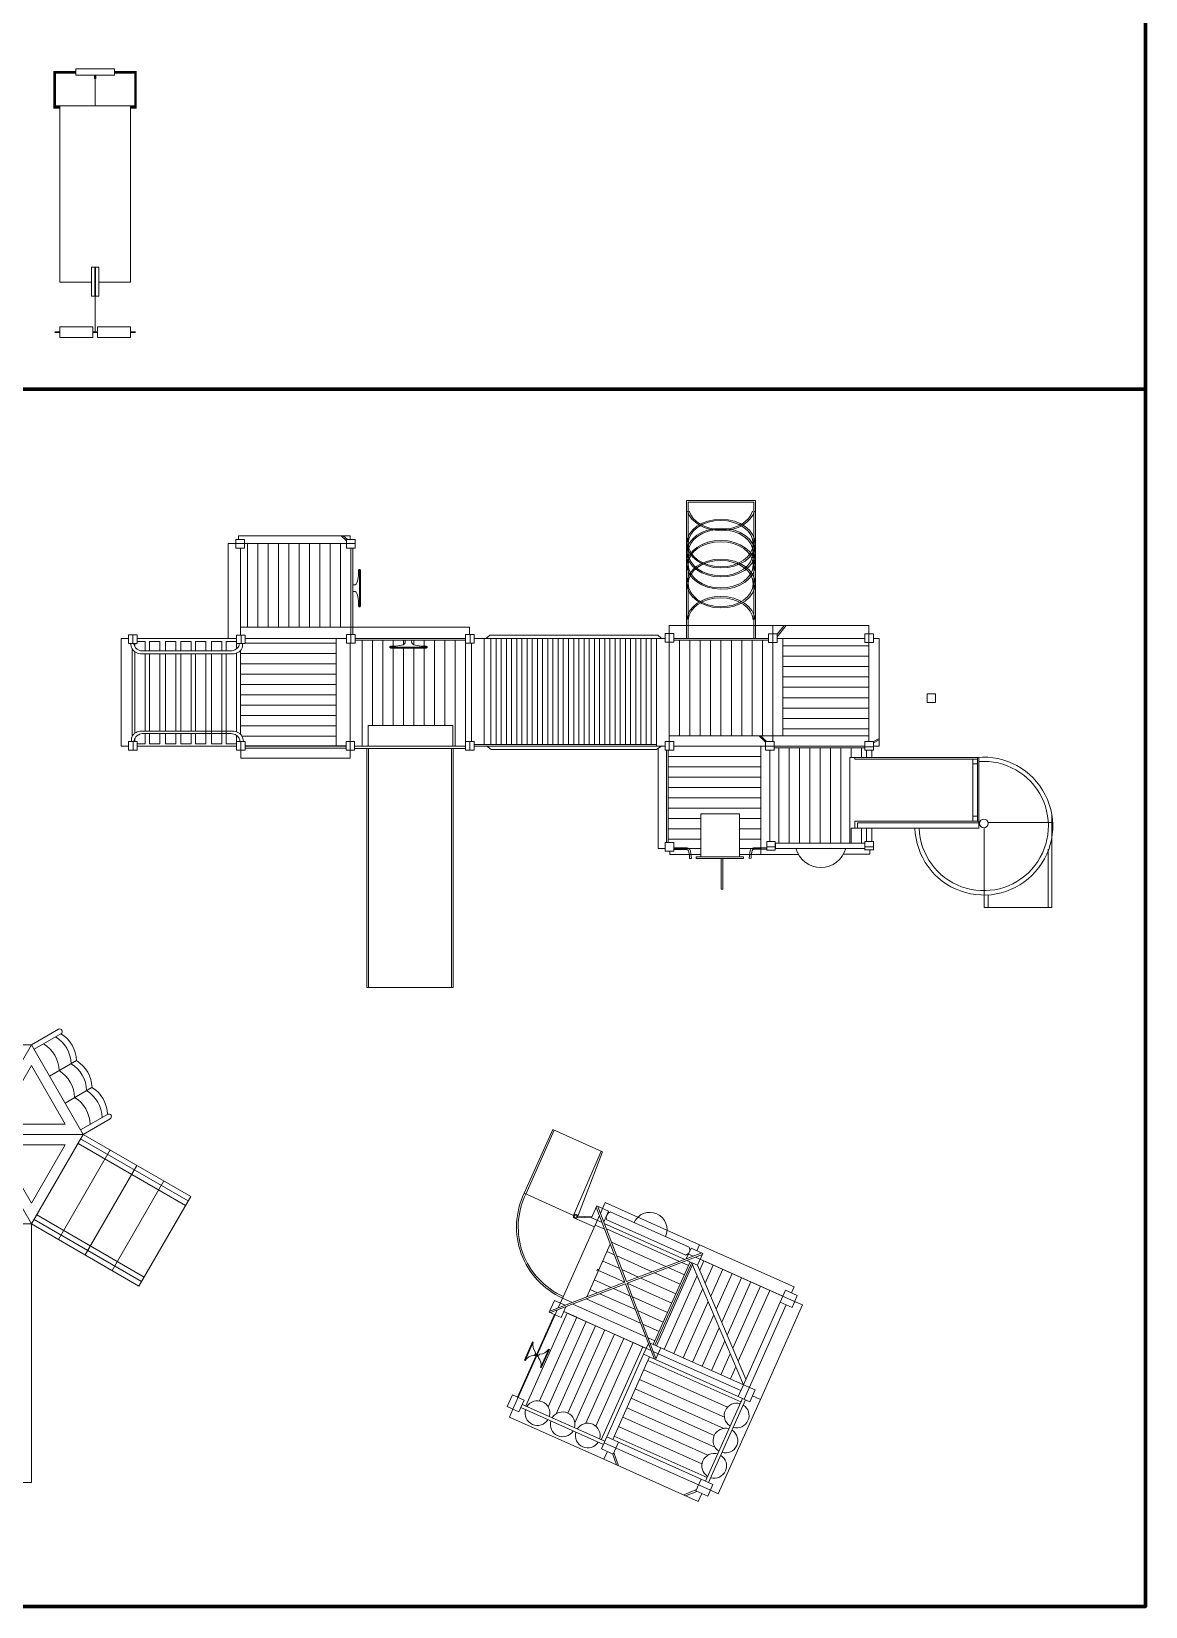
# Model space of a CAD drawing. Header units: inches. Extents: x -77 to 8245, y -546 to 3651.
# Drawn here: x 1195 to 1733, y 1893 to 2654 of the extents above; entities that cross this region are included whole.
import ezdxf

# ---------------------------------------------------------------- set-up
doc = ezdxf.new("R2010")
doc.units = ezdxf.units.IN
doc.header["$MEASUREMENT"] = 0
doc.layers.add('I_FUR', color=7, linetype='Continuous', lineweight=9)

# ---------------------------------------------------------------- blocks, each defined once
blk = doc.blocks.new('Gym 5')
for p, q in [((-19.51, 16.24), (-9.33, 16.24)), ((9.33, 16.24), (19.51, 16.24)), ((0, 0), (0, 14.9)), ((-19.51, 0), (19.51, 0)), ((-17, 0), (-17, -84.97)), ((17, 0), (17, -84.97)), ((-17, -84.97), (-1.74, -84.97)), ((0, -84.97), (0, -109.21)), ((1.75, -84.97), (17, -84.97))]:
    blk.add_line(p, q)
for points, const_width in [([(-17, -0.69), (-19.51, -0.69), (-19.51, 16.24), (-9.33, 16.24)], 1.2), ([(0, 14.9), (0, 13)], 1.2), ([(17, -0.69), (19.51, -0.69), (19.51, 16.24), (9.33, 16.24)], 1.2), ([(0, -91.76), (0, -77.82)], 0.768), ([(-17, -109.21), (-19.51, -109.21)], 0.768), ([(-1.09, -109.21), (1.09, -109.21)], 0.768), ([(17, -109.21), (19.51, -109.21)], 0.768)]:
    blk.add_lwpolyline(points, dxfattribs=dict(const_width=const_width))
for points in [[(-9.33, 14.9), (9.33, 14.9), (9.33, 17.86), (-9.33, 17.86)], [(-1.74, -91.85), (1.75, -91.85), (1.75, -77.82), (-1.74, -77.82)], [(-1.09, -111.77), (-17, -111.77), (-17, -106.65), (-1.09, -106.65)], [(1.09, -111.77), (17, -111.77), (17, -106.65), (1.09, -106.65)]]:
    blk.add_lwpolyline(points, close=True)
blk = doc.blocks.new('Game 7')
for p, q in [((133.47, 235.05), (134.3, 235.05)), ((166.75, 235.05), (133.47, 235.05)), ((133.47, 235.05), (133.47, 168.5)), ((134.3, 234.22), (134.3, 168.49)), ((165.92, 234.22), (134.3, 234.22)), ((165.92, 168.49), (165.92, 234.22)), ((166.75, 235.05), (166.75, 234.22)), ((166.75, 168.49), (166.75, 235.05)), ((-30.68, 214.31), (-87.84, 214.31)), ((-87.84, 214.31), (-87.84, 168.55)), ((-84.15, 216.13), (-79.99, 216.13)), ((-84.15, 211.97), (-84.15, 216.13)), ((-82.81, 217.94), (-82.81, 216.03)), ((-28.85, 217.94), (-82.81, 217.94)), ((-79.99, 216.13), (-79.99, 211.97)), ((-78.55, 173.82), (-78.55, 214.12)), ((-73.56, 173.82), (-73.56, 214.12)), ((-68.57, 173.82), (-68.57, 214.12)), ((-63.58, 173.82), (-63.58, 214.12)), ((-58.59, 173.82), (-58.59, 214.12)), ((-53.59, 173.82), (-53.59, 214.12)), ((-48.6, 173.82), (-48.6, 214.12)), ((-43.61, 173.82), (-43.61, 214.12)), ((-38.62, 173.82), (-38.62, 214.12)), ((-33.63, 173.82), (-33.63, 214.12)), ((-30.67, 215.52), (-33.19, 217.95)), ((-30.11, 216.12), (-32.23, 217.95)), ((-30.74, 214.31), (-26.56, 214.31)), ((-30.68, 216.13), (-26.52, 216.13)), ((-30.68, 211.97), (-30.68, 216.13)), ((-28.85, 216.03), (-28.85, 217.94)), ((-26.52, 216.13), (-26.52, 211.97)), ((-79.99, 211.97), (-84.15, 211.97)), ((-81.87, 170.1), (-81.87, 211.97)), ((-26.52, 211.97), (-30.68, 211.97)), ((-28.63, 170.34), (-28.63, 211.97)), ((-27.66, 170.24), (-27.66, 211.97)), ((-24.39, 183.81), (-24.39, 201.62)), ((-135.92, 168.49), (-139.5, 168.49)), ((-139.5, 116.49), (-139.5, 168.49)), ((-135.92, 170.17), (-131.76, 170.17)), ((-135.92, 166.01), (-135.92, 170.17)), ((-133.9, 166), (-133.9, 170.13)), ((-131.76, 170.17), (-131.76, 166.01)), ((-83.73, 168.49), (-131.76, 168.49)), ((-83.73, 170.1), (-79.57, 170.1)), ((-83.73, 165.94), (-83.73, 170.1)), ((28.68, 173.82), (-81.85, 173.82)), ((-81.58, 165.94), (-81.58, 170.09)), ((-79.57, 170.1), (-79.57, 165.94)), ((-30.68, 168.49), (-79.57, 168.49)), ((-35.68, 116.58), (-35.68, 168.37)), ((-28.63, 173.82), (-33.63, 173.82)), ((-30.68, 170.34), (-26.52, 170.34)), ((-30.68, 166.18), (-30.68, 170.34)), ((-28.57, 166.11), (-28.57, 170.27)), ((-26.52, 170.34), (-26.52, 166.18)), ((26.77, 168.49), (-26.52, 168.49)), ((26.74, 167.69), (-26.49, 167.69)), ((-23.15, 116.49), (-23.15, 167.69)), ((-18.16, 126.44), (-18.16, 167.69)), ((-13.16, 126.44), (-13.16, 167.69)), ((-8.17, 164.65), (-8.17, 167.69)), ((-3.18, 165.49), (-3.18, 167.69)), ((1.81, 165.43), (1.81, 167.69)), ((6.8, 164.65), (6.8, 167.69)), ((11.8, 126.44), (11.8, 167.69)), ((16.79, 126.44), (16.79, 167.69)), ((21.78, 116.49), (21.78, 167.69)), ((26.77, 170.34), (30.93, 170.34)), ((26.77, 166.18), (26.77, 170.34)), ((28.68, 170.24), (28.68, 173.82)), ((28.98, 166.18), (28.98, 170.32)), ((30.93, 170.34), (30.93, 166.18)), ((123.21, 168.49), (30.93, 168.49)), ((35.74, 117.32), (35.74, 168.43)), ((38.46, 170.07), (36.93, 168.54)), ((119.71, 170.07), (38.46, 170.07)), ((39.07, 117.32), (39.07, 168.54)), ((41.57, 117.32), (41.57, 168.54)), ((44.06, 117.32), (44.06, 168.54)), ((46.56, 117.32), (46.56, 168.54)), ((49.06, 117.32), (49.06, 168.54)), ((51.55, 117.32), (51.55, 168.54)), ((54.05, 117.32), (54.05, 168.54)), ((56.54, 117.32), (56.54, 168.54)), ((59.04, 117.32), (59.04, 168.54)), ((61.54, 117.32), (61.54, 168.54)), ((64.03, 117.32), (64.03, 168.54)), ((66.53, 117.32), (66.53, 168.54)), ((69.02, 117.32), (69.02, 168.54)), ((71.52, 117.32), (71.52, 168.54)), ((74.02, 117.32), (74.02, 168.54)), ((76.51, 117.32), (76.51, 168.54)), ((79.01, 117.32), (79.01, 168.54)), ((81.5, 117.32), (81.5, 168.54)), ((84, 117.32), (84, 168.54)), ((86.5, 117.32), (86.5, 168.54)), ((88.99, 117.32), (88.99, 168.54)), ((91.49, 117.32), (91.49, 168.54)), ((93.98, 117.32), (93.98, 168.54)), ((96.48, 117.32), (96.48, 168.54)), ((98.98, 117.32), (98.98, 168.54)), ((101.47, 117.32), (101.47, 168.54)), ((103.97, 117.32), (103.97, 168.54)), ((106.46, 117.32), (106.46, 168.54)), ((108.96, 117.32), (108.96, 168.54)), ((111.46, 117.32), (111.46, 168.54)), ((113.95, 117.32), (113.95, 168.54)), ((116.45, 117.32), (116.45, 168.54)), ((118.94, 116.49), (118.94, 168.49)), ((121.25, 168.54), (119.71, 170.07)), ((123.21, 170.8), (127.37, 170.8)), ((123.21, 166.64), (123.21, 170.8)), ((221.59, 174.63), (125.18, 174.63)), ((125.18, 166.64), (125.18, 174.63)), ((127.37, 170.8), (127.37, 166.64)), ((173.09, 168.49), (127.37, 168.49)), ((173.09, 167.66), (127.37, 167.66)), ((130.18, 121.36), (130.18, 167.66)), ((135.17, 121.36), (135.17, 167.66)), ((140.16, 121.36), (140.16, 167.66)), ((145.15, 121.36), (145.15, 167.66)), ((150.14, 121.36), (150.14, 167.66)), ((155.14, 121.36), (155.14, 167.66)), ((160.13, 121.36), (160.13, 167.66)), ((165.12, 121.36), (165.12, 167.66)), ((166.75, 168.49), (165.92, 168.49)), ((170.11, 121.36), (170.11, 167.66)), ((173.09, 170.64), (177.25, 170.64)), ((173.09, 166.48), (173.09, 170.64)), ((173.09, 168.49), (173.09, 167.66)), ((173.09, 168.49), (173.09, 167.8)), ((173.09, 168.49), (173.09, 168.49)), ((175.1, 166.48), (175.1, 174.66)), ((177.25, 170.64), (177.25, 166.48)), ((219.58, 168.49), (177.25, 168.49)), ((177.31, 170.54), (180.58, 174.63)), ((177.31, 169.24), (181.56, 174.63)), ((179.99, 121.36), (179.99, 168.49)), ((219.58, 170.64), (223.74, 170.64)), ((219.58, 166.48), (219.58, 170.64)), ((221.59, 166.48), (221.59, 174.63)), ((223.74, 170.64), (223.74, 166.48)), ((226.58, 168.49), (223.74, 168.49)), ((226.58, 168.49), (226.58, 116.49)), ((-131.76, 166.01), (-135.92, 166.01)), ((-134.21, 120.98), (-134.21, 163.54)), ((-132.87, 164.42), (-132.87, 166.01)), ((-132.87, 122.66), (-132.87, 161.96)), ((-127.88, 167.04), (-131.73, 167.04)), ((-130.21, 161.05), (-85.01, 161.05)), ((-130.21, 161.05), (-85.01, 161.05)), ((-86.49, 162.39), (-129.42, 162.39)), ((-127.88, 167.04), (-127.88, 162.39)), ((-127.88, 161.05), (-127.88, 123.66)), ((-125.72, 162.39), (-125.72, 167.04)), ((-120.73, 167.04), (-125.72, 167.04)), ((-125.72, 123.66), (-125.72, 161.05)), ((-120.73, 167.04), (-120.73, 162.39)), ((-120.73, 161.05), (-120.73, 123.66)), ((-118.06, 162.39), (-118.06, 167.04)), ((-113.07, 167.04), (-118.06, 167.04)), ((-118.06, 123.66), (-118.06, 161.05)), ((-113.07, 167.04), (-113.07, 162.39)), ((-113.07, 161.05), (-113.07, 123.66)), ((-110.65, 162.39), (-110.65, 167.04)), ((-110.65, 167.04), (-105.66, 167.04)), ((-110.65, 123.66), (-110.65, 161.05)), ((-105.66, 167.04), (-105.66, 162.39)), ((-105.66, 161.05), (-105.66, 123.66)), ((-103.51, 162.39), (-103.51, 167.04)), ((-103.51, 167.04), (-98.51, 167.04)), ((-103.51, 123.66), (-103.51, 161.05)), ((-98.51, 167.04), (-98.51, 162.39)), ((-98.51, 161.05), (-98.51, 117.56)), ((-95.85, 162.39), (-95.85, 167.04)), ((-95.85, 167.04), (-90.85, 167.04)), ((-95.85, 117.56), (-95.85, 161.05)), ((-90.85, 167.04), (-90.85, 162.39)), ((-90.85, 161.05), (-90.85, 117.56)), ((-88.7, 162.39), (-88.7, 167.04)), ((-88.7, 167.04), (-83.71, 167.04)), ((-88.7, 117.56), (-88.7, 161.05)), ((-79.57, 165.94), (-83.73, 165.94)), ((-83.71, 167.04), (-83.71, 163.45)), ((-83.71, 161.37), (-83.71, 123.32)), ((-81.82, 122.17), (-81.82, 162.6)), ((-35.68, 161.18), (-81.82, 161.18)), ((-35.68, 166.17), (-79.57, 166.17)), ((-26.52, 166.18), (-30.68, 166.18)), ((-28.9, 118.73), (-28.9, 166.18)), ((8.2, 164.24), (-9.72, 164.24)), ((-8.17, 126.44), (-8.17, 163.73)), ((-3.18, 126.44), (-3.18, 163.71)), ((1.81, 126.44), (1.81, 163.71)), ((6.8, 126.44), (6.8, 163.72)), ((26.77, 118.73), (26.77, 166.18)), ((30.93, 166.18), (26.77, 166.18)), ((29.63, 118.73), (29.63, 166.18)), ((127.37, 166.64), (123.21, 166.64)), ((125.18, 118.73), (125.18, 166.64)), ((177.25, 166.48), (173.09, 166.48)), ((175.1, 118.73), (175.1, 166.48)), ((221.59, 164.81), (180, 164.81)), ((221.59, 159.82), (180, 159.82)), ((223.74, 166.48), (219.58, 166.48)), ((221.59, 118.73), (221.59, 166.48)), ((-35.68, 156.18), (-81.82, 156.18)), ((221.59, 154.83), (180, 154.83)), ((-35.68, 151.19), (-81.82, 151.19)), ((-35.68, 146.2), (-81.82, 146.2)), ((221.59, 149.84), (180, 149.84)), ((221.59, 144.85), (180, 144.85)), ((-35.68, 141.21), (-81.82, 141.21)), ((221.59, 139.85), (180, 139.85)), ((249.62, 141.76), (253.78, 141.76)), ((249.62, 137.6), (249.62, 141.76)), ((253.78, 137.6), (249.62, 137.6)), ((253.78, 141.76), (253.78, 137.6)), ((-35.68, 136.22), (-81.82, 136.22)), ((-35.68, 131.22), (-81.82, 131.22)), ((221.59, 134.86), (180, 134.86)), ((221.59, 129.87), (180, 129.87)), ((-134.21, 123.66), (-134.39, 123.66)), ((-85.14, 123.66), (-130.33, 123.66)), ((-85.14, 123.66), (-130.33, 123.66)), ((-86.33, 122.52), (-129.26, 122.52)), ((-127.88, 122.52), (-127.88, 117.56)), ((-125.72, 117.56), (-125.72, 122.52)), ((-120.73, 122.52), (-120.73, 117.56)), ((-118.06, 117.56), (-118.06, 122.52)), ((-113.07, 122.52), (-113.07, 117.56)), ((-110.65, 117.56), (-110.65, 122.52)), ((-105.66, 122.52), (-105.66, 117.56)), ((-103.51, 117.56), (-103.51, 122.52)), ((-35.68, 126.23), (-81.82, 126.23)), ((20.62, 126.44), (-20.28, 126.44)), ((-20.28, 116.46), (-20.28, 126.44)), ((20.62, 116.46), (20.62, 126.44)), ((221.59, 124.88), (179.99, 124.88)), ((-139.5, 116.49), (-135.92, 116.49)), ((-135.92, 116.49), (-139.5, 116.49)), ((-135.92, 116.49), (-139.5, 116.49)), ((-135.92, 118.73), (-131.76, 118.73)), ((-135.92, 114.57), (-135.92, 118.73)), ((-131.76, 114.57), (-135.92, 114.57)), ((-133.7, 114.55), (-133.7, 118.75)), ((-132.87, 118.73), (-132.87, 120.18)), ((-131.76, 118.73), (-131.76, 114.57)), ((-131.76, 116.49), (-83.73, 116.49)), ((-83.73, 116.49), (-131.76, 116.49)), ((-83.73, 116.49), (-131.76, 116.49)), ((-127.88, 117.56), (-131.72, 117.56)), ((-120.73, 117.56), (-125.72, 117.56)), ((-113.07, 117.56), (-118.06, 117.56)), ((-105.66, 117.56), (-110.65, 117.56)), ((-98.51, 117.56), (-103.51, 117.56)), ((-90.85, 117.56), (-95.85, 117.56)), ((-83.71, 117.56), (-88.7, 117.56)), ((-83.73, 118.73), (-79.57, 118.73)), ((-83.73, 114.57), (-83.73, 118.73)), ((-79.57, 114.57), (-83.73, 114.57)), ((-83.71, 121.59), (-83.71, 117.56)), ((-81.65, 114.62), (-81.65, 118.75)), ((-81.65, 110.67), (-81.65, 114.64)), ((-35.68, 121.24), (-81.16, 121.24)), ((-79.57, 118.73), (-79.57, 114.57)), ((-30.89, 116.53), (-79.57, 116.53)), ((-30.89, 116.49), (-79.57, 116.49)), ((-30.89, 116.49), (-79.57, 116.49)), ((-30.96, 115.53), (-79.37, 115.53)), ((-30.89, 118.73), (-26.73, 118.73)), ((-30.89, 114.57), (-30.89, 118.73)), ((-26.73, 114.57), (-30.89, 114.57)), ((-28.9, 114.51), (-28.9, 114.57)), ((-28.9, 114.51), (-28.9, 110.67)), ((-28.89, 114.58), (-28.89, 118.74)), ((26.69, 115.33), (-26.74, 115.33)), ((-26.73, 118.73), (-26.73, 114.57)), ((26.77, 116.49), (-26.73, 116.49)), ((-20.8, 0), (-20.8, 115.33)), ((-19.97, 0), (-19.97, 115.33)), ((19.97, 0), (19.97, 115.33)), ((20.8, 115.33), (20.8, 0)), ((26.77, 118.73), (30.93, 118.73)), ((26.77, 114.57), (26.77, 118.73)), ((30.93, 114.57), (26.77, 114.57)), ((28.84, 114.63), (28.84, 118.77)), ((30.93, 118.73), (30.93, 114.57)), ((118.94, 117.32), (30.93, 117.32)), ((32.73, 116.49), (30.93, 116.49)), ((118.94, 116.49), (30.93, 116.49)), ((123.21, 116.49), (36.89, 116.49)), ((39.23, 114.81), (36.93, 116.54)), ((118.94, 114.81), (39.23, 114.81)), ((118.94, 117.32), (116.45, 117.32)), ((118.94, 116.49), (118.94, 117.32)), ((121.63, 116.54), (118.94, 114.81)), ((123.21, 116.49), (118.94, 116.49)), ((119.8, 67), (119.8, 115.31)), ((123.21, 118.73), (127.37, 118.73)), ((123.21, 114.57), (123.21, 118.73)), ((127.37, 114.57), (123.21, 114.57)), ((123.79, 69.84), (123.79, 114.48)), ((124.67, 70.01), (124.67, 114.52)), ((125.15, 114.6), (125.15, 118.73)), ((221.59, 121.36), (125.18, 121.36)), ((127.37, 118.73), (127.37, 114.57)), ((175.1, 116.49), (127.37, 116.49)), ((219.58, 116.49), (127.37, 116.49)), ((171.58, 118.42), (168.64, 121.36)), ((169.43, 116.44), (169.43, 111.44)), ((169.43, 116.44), (169.43, 64.23)), ((172.07, 118.75), (169.45, 121.36)), ((175.1, 121.36), (170.11, 121.36)), ((171.59, 118.73), (175.75, 118.73)), ((171.59, 114.57), (171.59, 118.73)), ((175.75, 114.57), (171.59, 114.57)), ((173.74, 70.57), (173.74, 114.52)), ((175.75, 118.73), (175.75, 114.57)), ((219.58, 115.66), (175.75, 115.66)), ((178.06, 69.63), (178.06, 115.64)), ((219.58, 116.49), (179.99, 116.49)), ((183.06, 69.63), (183.06, 115.64)), ((188.05, 69.63), (188.05, 115.64)), ((193.04, 69.63), (193.04, 115.64)), ((198.03, 69.63), (198.03, 115.64)), ((203.02, 69.63), (203.02, 115.64)), ((208.02, 69.63), (208.02, 115.64)), ((213.01, 110.99), (213.01, 115.64)), ((219.58, 116.49), (217.43, 116.49)), ((218, 110.99), (218, 115.64)), ((223.74, 116.12), (219.56, 116.12)), ((219.58, 114.57), (219.58, 118.73)), ((219.58, 118.73), (223.74, 118.73)), ((219.58, 116.49), (219.58, 115.66)), ((223.74, 114.57), (219.58, 114.57)), ((220.38, 110.99), (220.38, 114.56)), ((223.01, 110.99), (223.01, 114.56)), ((226.57, 120.21), (223.73, 118.75)), ((226.57, 119.52), (223.73, 118.06)), ((223.74, 118.73), (223.74, 114.57)), ((226.58, 116.49), (223.74, 116.49)), ((226.58, 116.49), (223.74, 116.49)), ((-28.9, 110.67), (-81.65, 110.67)), ((169.43, 111.44), (124.65, 111.44)), ((169.43, 106.45), (124.65, 106.45)), ((212.3, 69.67), (212.3, 110.99)), ((212.3, 110.99), (274.7, 110.99)), ((214.7, 110.2), (214.7, 110.94)), ((273.94, 110.2), (214.7, 110.2)), ((271.7, 80.27), (271.7, 110.01)), ((274.03, 107.86), (271.7, 107.86)), ((273.94, 111.03), (273.94, 110.2)), ((273.94, 80.27), (273.94, 111.03)), ((274.7, 110.99), (274.7, 76.86)), ((169.43, 101.46), (124.65, 101.46)), ((169.43, 96.47), (124.65, 96.47)), ((169.43, 91.48), (124.65, 91.48)), ((169.43, 86.48), (124.65, 86.48)), ((140.35, 83.86), (140.35, 63.06)), ((159.07, 83.86), (140.35, 83.86)), ((159.07, 63.06), (159.07, 83.86)), ((140.35, 81.49), (124.65, 81.49)), ((140.35, 76.5), (124.65, 76.5)), ((169.43, 81.49), (159.07, 81.49)), ((169.43, 76.5), (159.07, 76.5)), ((274.83, 76.86), (213, 76.86)), ((213.01, 69.63), (213.01, 76.86)), ((214.77, 80.24), (214.77, 76.88)), ((274.7, 80.24), (214.77, 80.24)), ((216.08, 79.4), (216.08, 76.88)), ((274.68, 79.4), (216.08, 79.4)), ((218, 69.63), (218, 76.86)), ((220.38, 70.61), (220.38, 76.86)), ((223.01, 70.61), (223.01, 76.86)), ((273.94, 82.7), (271.7, 82.7)), ((274.7, 79.4), (274.7, 80.24)), ((277.27, 77.09), (277.27, 38.63)), ((279.18, 79.63), (310.02, 79.63)), ((309.88, 83.58), (309.88, 38.63)), ((123.21, 69.9), (127.37, 69.9)), ((123.21, 65.74), (123.21, 69.9)), ((140.35, 71.51), (124.65, 71.51)), ((127.37, 69.9), (127.37, 65.74)), ((169.43, 71.51), (159.07, 71.51)), ((172.2, 66.3), (172.2, 70.46)), ((172.2, 70.46), (176.36, 70.46)), ((176.36, 70.46), (176.36, 66.3)), ((176.39, 69.67), (219.63, 69.67)), ((176.39, 67.04), (176.39, 69.67)), ((219.58, 66.3), (219.58, 70.46)), ((219.58, 70.46), (223.74, 70.46)), ((223.81, 70.55), (223.81, 66.39)), ((123.21, 67), (119.78, 67)), ((127.37, 65.74), (123.21, 65.74)), ((125.42, 64.18), (125.42, 65.69)), ((140.35, 64.23), (125.42, 64.23)), ((140.35, 67), (127.37, 67)), ((127.43, 67.37), (133.87, 67.37)), ((127.43, 66.64), (133.45, 66.64)), ((134.84, 67.01), (135.39, 65.98)), ((135.87, 62.15), (134.96, 62.28)), ((135.69, 63.67), (135.87, 62.15)), ((138.2, 63.06), (144.98, 63.06)), ((138.2, 62.23), (138.2, 63.06)), ((160.95, 62.23), (138.2, 62.23)), ((140.35, 63.06), (160.95, 63.06)), ((150.16, 47.47), (150.16, 62.31)), ((150.99, 62.31), (150.99, 47.47)), ((169.42, 67), (159.07, 67)), ((187.51, 64.23), (159.07, 64.23)), ((160.95, 63.06), (160.95, 62.23)), ((163.94, 63.7), (163.76, 62.19)), ((163.76, 62.19), (164.67, 62.31)), ((164.24, 66.01), (163.94, 63.7)), ((164.79, 67.04), (164.24, 66.01)), ((165.76, 67.4), (164.79, 67.04)), ((172.2, 67.4), (165.76, 67.4)), ((172.2, 66.68), (166.19, 66.68)), ((176.36, 67.86), (172.19, 67.86)), ((176.36, 66.3), (172.2, 66.3)), ((219.63, 67.04), (176.39, 67.04)), ((221.95, 64.32), (209.3, 64.32)), ((223.74, 67.86), (219.56, 67.86)), ((223.81, 66.39), (219.65, 66.39)), ((221.95, 66.39), (221.95, 64.32)), ((308.14, 38.63), (308.14, 66.76)), ((150.99, 47.47), (150.16, 47.47)), ((277.27, 38.63), (309.88, 38.63)), ((279.18, 38.63), (279.18, 44.52)), ((-20.8, 0), (-19.97, 0)), ((20.8, 0), (-20.8, 0)), ((20.8, 0), (19.97, 0))]:
    blk.add_line(p, q)
blk.add_circle((277, 79.18), 2.08)
for centre, radius, start, end in [((277.06, 77.87), 33.28, 181.73228, 95.52949), ((276.99, 77.92), 31.2, 181.94609, 94.22449), ((198.37, 70.38), 12.48, 195.51867, 344.48133)]:
    blk.add_arc(centre, radius, start, end)
for centre, major_axis, start_param, end_param in [((150.15, 232.21), (-16.51, 0.13), 0.210416, 2.953675), ((150.03, 232.2), (-15.68, 0.13), 0.220119, 2.943971), ((150.15, 176.91), (-16.51, 0.13), 3.200618, 6.246659), ((150.03, 176.9), (-15.68, 0.13), 3.204047, 6.243229)]:
    blk.add_ellipse(centre, major_axis=major_axis, ratio=0.712401, start_param=start_param, end_param=end_param)
for centre, major_axis in [((150.15, 214.22), (-16.51, 0.13)), ((150.15, 209.86), (-16.51, 0.13)), ((150.03, 214.21), (-15.68, 0.13)), ((150.03, 209.85), (-15.68, 0.13)), ((150.15, 203.99), (-16.51, 0.13)), ((150.03, 203.98), (-15.68, 0.13)), ((150.15, 194.92), (-16.51, 0.13)), ((150.03, 194.91), (-15.68, 0.13))]:
    blk.add_ellipse(centre, major_axis=major_axis, ratio=0.712401)
for points in [[(-27.64, 194.3), (-26.51, 194.3), (-25.23, 196.87), (-24.91, 200.88), (-24.75, 201.68), (-24.26, 201.68), (-23.94, 200.4), (-23.94, 198.48), (-23.94, 196.87), (-23.94, 194.94), (-23.94, 193.98), (-23.94, 193.5), (-23.94, 192.7)], [(-27.64, 191.09), (-26.51, 191.09), (-25.23, 188.53), (-24.91, 184.51), (-24.75, 183.71), (-24.26, 183.71), (-23.94, 185), (-23.94, 186.92), (-23.94, 188.53), (-23.94, 190.45), (-23.94, 191.41), (-23.94, 191.9), (-23.94, 192.7)], [(-2.36, 167.41), (-2.36, 166.28), (-4.93, 165), (-8.94, 164.68), (-9.74, 164.52), (-9.74, 164.03), (-8.46, 163.71), (-6.53, 163.71), (-4.93, 163.71), (-3, 163.71), (-2.04, 163.71), (-1.56, 163.71), (-0.75, 163.71)], [(0.85, 167.41), (0.85, 166.28), (3.42, 165), (7.43, 164.68), (8.23, 164.52), (8.23, 164.03), (6.95, 163.71), (5.02, 163.71), (3.42, 163.71), (1.49, 163.71), (0.53, 163.71), (0.05, 163.71), (-0.75, 163.71)], [(-134.87, 165.88), (-134.18, 163.47), (-132.79, 161.91), (-130.21, 161.05)], [(-80.78, 165.99), (-81.06, 163.95), (-81.71, 162.72), (-82.82, 161.83), (-83.59, 161.42), (-84.95, 161.06)], [(-134.56, 118.72), (-134.29, 120.76), (-133.64, 121.99), (-132.52, 122.89), (-131.76, 123.29), (-130.39, 123.65)], [(-134.56, 118.72), (-134.29, 120.76), (-133.64, 121.99), (-132.52, 122.89), (-131.76, 123.29), (-130.39, 123.65)], [(-80.48, 118.83), (-81.17, 121.25), (-82.55, 122.8), (-85.14, 123.66)], [(-80.48, 118.83), (-81.17, 121.25), (-82.55, 122.8), (-85.14, 123.66)], [(133.45, 66.64), (134.11, 66.46), (134.66, 65.31), (134.96, 62.28)], [(134.85, 67), (133.87, 67.37)], [(135.69, 63.67), (135.39, 65.98)], [(166.19, 66.68), (165.52, 66.5), (164.97, 65.34), (164.67, 62.31)]]:
    blk.add_spline(points, degree=3)
for points, knots in [([(-133.36, 166.01), (-133.32, 165.72), (-133.19, 165), (-132.63, 163.9), (-131.66, 163.21), (-130.64, 162.62), (-129.92, 162.49), (-129.48, 162.41)], [0.0258466, 0.0258466, 0.0258466, 0.0258466, 0.0470242, 0.0786842, 0.1114238, 0.1312086, 0.163347, 0.163347, 0.163347, 0.163347]), ([(-82.27, 165.94), (-82.37, 165.51), (-82.71, 164.46), (-84.08, 162.87), (-85.62, 162.57), (-86.49, 162.39)], [0.0253983, 0.0253983, 0.0253983, 0.0253983, 0.0574088, 0.10491, 0.1672264, 0.1672264, 0.1672264, 0.1672264]), ([(-133.22, 118.73), (-133.18, 119.08), (-133.05, 119.86), (-132.47, 121.02), (-131.5, 121.71), (-130.48, 122.29), (-129.76, 122.43), (-129.32, 122.51)], [0.0225517, 0.0225517, 0.0225517, 0.0225517, 0.0494992, 0.0828254, 0.1172882, 0.1381143, 0.1719442, 0.1719442, 0.1719442, 0.1719442]), ([(-82.05, 118.73), (-82.16, 119.25), (-82.49, 120.39), (-83.92, 122.04), (-85.46, 122.35), (-86.33, 122.52)], [0.0202075, 0.0202075, 0.0202075, 0.0202075, 0.0604303, 0.1104316, 0.1760278, 0.1760278, 0.1760278, 0.1760278])]:
    blk.add_open_spline(points, degree=3, knots=knots)
blk = doc.blocks.new('Game 8')
for p, q in [((216.57, 271.97), (203.6, 264.48)), ((217.81, 269.81), (204.84, 262.32)), ((128.72, 221.25), (153.68, 264.48)), ((153.68, 264.48), (203.6, 264.48)), ((178.64, 221.25), (153.68, 264.48)), ((178.64, 231.23), (162.32, 259.49)), ((162.32, 259.49), (194.95, 259.49)), ((178.64, 221.25), (203.6, 264.48)), ((178.64, 231.23), (194.95, 259.49)), ((203.6, 264.48), (228.56, 221.25)), ((137.36, 226.24), (153.68, 254.5)), ((169.99, 226.24), (153.68, 254.5)), ((187.28, 226.24), (203.6, 254.5)), ((203.6, 254.5), (219.91, 226.24)), ((225.3, 256.84), (212.33, 249.35)), ((232.79, 243.87), (219.82, 236.38)), ((-49.92, 236.22), (-44.93, 236.22)), ((-49.92, 196.29), (-49.92, 236.22)), ((-44.93, 196.29), (-44.93, 236.22)), ((-79.87, 231.23), (-49.92, 231.23)), ((227.31, 223.41), (240.28, 230.9)), ((228.56, 221.25), (241.53, 228.74)), ((178.64, 221.25), (128.72, 221.25)), ((153.68, 178.02), (128.72, 221.25)), ((169.99, 226.24), (137.36, 226.24)), ((178.64, 221.25), (153.68, 178.02)), ((178.64, 221.25), (203.6, 178.02)), ((178.64, 221.25), (228.56, 221.25)), ((187.28, 226.24), (219.91, 226.24)), ((228.56, 221.25), (203.6, 178.02)), ((228.56, 221.25), (280.44, 191.3)), ((-27.28, 188.98), (0.96, 217.22)), ((-23.75, 185.45), (4.49, 213.69)), ((4.49, 213.69), (0.96, 217.22)), ((131.21, 216.92), (27.46, 157.02)), ((169.99, 216.26), (137.36, 216.26)), ((153.68, 188), (137.36, 216.26)), ((169.99, 216.26), (153.68, 188)), ((187.28, 216.26), (203.6, 188)), ((187.28, 216.26), (219.91, 216.26)), ((219.91, 216.26), (203.6, 188)), ((241.53, 213.76), (216.57, 170.53)), ((226.06, 216.92), (277.94, 186.97)), ((227.31, 219.09), (279.19, 189.13)), ((140.37, 176.1), (120.4, 210.68)), ((178.64, 211.26), (162.32, 183.01)), ((178.64, 211.26), (194.95, 183.01)), ((254.5, 206.27), (229.54, 163.04)), ((-79.87, 201.28), (-49.92, 201.28)), ((118.76, 163.62), (98.79, 198.2)), ((129.56, 169.86), (109.6, 204.44)), ((267.47, 198.78), (242.51, 155.55)), ((-49.92, 196.29), (-44.93, 196.29)), ((107.95, 157.38), (87.98, 191.96)), ((280.44, 191.3), (255.48, 148.06)), ((-23.75, 185.45), (-27.28, 188.98)), ((97.14, 151.14), (77.17, 185.72)), ((194.95, 183.01), (162.32, 183.01)), ((151.18, 182.34), (47.42, 122.44)), ((86.33, 144.9), (66.36, 179.48)), ((203.6, 178.02), (153.68, 178.02)), ((153.68, 178.02), (153.68, 53.22)), ((158.67, 178.02), (158.67, 53.22)), ((198.6, 53.22), (198.6, 178.02)), ((203.6, 178.02), (255.48, 148.06)), ((203.6, 53.22), (203.6, 178.02)), ((204.84, 180.18), (256.72, 150.23)), ((206.09, 182.34), (257.97, 152.39)), ((-19.97, 166.34), (-19.97, 171.33)), ((-19.97, 171.33), (19.97, 171.33)), ((19.97, 166.34), (19.97, 171.33)), ((75.52, 138.66), (55.56, 173.24)), ((-49.92, 118.11), (-24.96, 161.34)), ((0, 118.11), (-24.96, 161.34)), ((-24.96, 161.34), (24.96, 161.34)), ((-19.97, 166.34), (19.97, 166.34)), ((-14.98, 161.34), (-14.98, 166.34)), ((0, 118.11), (24.96, 161.34)), ((14.98, 161.34), (14.98, 166.34)), ((49.92, 118.11), (24.96, 161.34)), ((53.91, 126.18), (33.94, 160.76)), ((64.72, 132.42), (44.75, 167)), ((-16.31, 156.35), (16.31, 156.35)), ((0, 128.1), (-16.31, 156.35)), ((0, 128.1), (16.31, 156.35)), ((-41.27, 123.1), (-24.96, 151.36)), ((-8.65, 123.1), (-24.96, 151.36)), ((8.65, 123.1), (24.96, 151.36)), ((24.96, 151.36), (41.27, 123.1)), ((-8.65, 123.1), (-41.27, 123.1)), ((8.65, 123.1), (41.27, 123.1)), ((0, 118.11), (-49.92, 118.11)), ((-24.96, 74.88), (-49.92, 118.11)), ((0, 118.11), (-24.96, 74.88)), ((0, 118.11), (49.92, 118.11)), ((0, 118.11), (24.96, 74.88)), ((49.92, 118.11), (24.96, 74.88)), ((48.67, 115.95), (61.64, 108.46)), ((-24.96, 84.86), (-41.27, 113.12)), ((-8.65, 113.12), (-41.27, 113.12)), ((-8.65, 113.12), (-24.96, 84.86)), ((0, 108.13), (-16.31, 79.87)), ((0, 108.13), (16.31, 79.87)), ((8.65, 113.12), (24.96, 84.86)), ((8.65, 113.12), (41.27, 113.12)), ((41.27, 113.12), (24.96, 84.86)), ((47.42, 113.79), (58.23, 107.55)), ((58.23, 107.55), (49.64, 92.67)), ((61.64, 108.46), (52.28, 92.25)), ((46.85, 87.84), (38.26, 72.96)), ((48.54, 85.77), (39.18, 69.55)), ((16.31, 79.87), (-16.31, 79.87)), ((26.21, 77.04), (39.18, 69.55)), ((27.46, 79.2), (38.26, 72.96)), ((24.96, 74.88), (-24.96, 74.88)), ((-19.97, 74.88), (-19.97, 0)), ((-17.47, 74.88), (-17.47, 0)), ((17.47, 0), (17.47, 74.88)), ((19.97, 0), (19.97, 74.88)), ((203.6, 53.22), (153.68, 53.22)), ((19.97, 0), (-19.97, 0))]:
    blk.add_line(p, q)
blk.add_circle((50.41, 89.01), 3.74)
for centre, radius, start, end in [((207.09, 254.97), 15.63, 1.37095, 58.62905), ((217.19, 270.89), 1.25, 300, 120), ((209.68, 256.46), 15.63, 1.37095, 58.62905), ((201.3, 251.63), 15.63, 1.37095, 58.62905), ((208.79, 238.66), 15.63, 1.37095, 58.62905), ((214.57, 242), 15.63, 1.37095, 58.62905), ((217.17, 243.49), 15.63, 1.37095, 58.62905), ((224.65, 230.52), 15.63, 1.37095, 58.62905), ((216.28, 225.69), 15.63, 1.37095, 58.62905), ((222.06, 229.03), 15.63, 1.37095, 58.62905), ((-73.47, 216.26), 16.29, 113.15692, 246.84308), ((-79.87, 216.26), 14.98, 270, 90), ((-44.93, 171.33), 59.9, 45, 90), ((240.9, 229.82), 1.25, 300, 120), ((-44.93, 171.33), 59.9, 0, 40.21981), ((-44.93, 171.33), 29.95, 45, 90), ((-44.93, 171.33), 29.95, 0, 35.40593)]:
    blk.add_arc(centre, radius, start, end)
blk = doc.blocks.new('Game 9')
for p, q in [((-25.81, -25.44), (-12.05, 5.38)), ((-25.05, -25.78), (-11.29, 5.04)), ((12.05, -5.38), (-12.05, 5.38)), ((-1.94, -36.09), (11.28, -5.06)), ((-0.1, -36.95), (12.05, -5.38)), ((-1.94, -36.09), (-25.81, -25.44)), ((13.31, -29.94), (12.04, -32.79)), ((58.89, -50.29), (13.31, -29.94)), ((10.53, -36.17), (-8.32, -78.37)), ((-1.51, -37.42), (8.06, -41.69)), ((-0.1, -36.95), (6.64, -37.21)), ((0.05, -36.54), (6.83, -36.8)), ((22.84, -68.36), (8.95, -32.05)), ((23.62, -68.07), (9.73, -31.76)), ((12.04, -32.79), (11.01, -35.1)), ((13.8, -36.99), (13.61, -36.91)), ((53.89, -51.48), (15.77, -34.45)), ((8.48, -40.76), (13.07, -42.81)), ((51.69, -57.33), (12.88, -40)), ((13.94, -42.52), (49.22, -58.27)), ((52.19, -55.27), (14.07, -38.25)), ((4.39, -75.43), (15.78, -49.91)), ((16.35, -49.06), (42.62, -60.8)), ((57.62, -53.14), (58.89, -50.29)), ((58.89, -50.29), (104.47, -70.65)), ((12.12, -58.11), (20.32, -61.77)), ((14.16, -53.55), (17.8, -55.18)), ((18.87, -55.66), (36.03, -63.32)), ((60.23, -54.95), (23.92, -68.84)), ((59.93, -54.17), (36.03, -63.32)), ((54.31, -58.52), (36.51, -98.41)), ((55.08, -58.84), (37.27, -98.72)), ((37.27, -98.72), (55.08, -58.84)), ((55.83, -59.2), (38.03, -99.09)), ((50.29, -58.75), (53.55, -60.21)), ((55.78, -55.76), (53.49, -54.74)), ((55.51, -59.91), (80.01, -117.82)), ((104.78, -77.62), (56.86, -56.24)), ((57.92, -60.13), (81.2, -115.16)), ((58.92, -62.49), (60.9, -58.04)), ((99.08, -75.07), (59.2, -57.26)), ((59.2, -57.26), (99.08, -75.07)), ((61.58, -68.78), (65.46, -60.08)), ((22.84, -68.36), (-13.47, -82.26)), ((8.05, -67.23), (16.25, -70.89)), ((9.58, -61.99), (9.24, -62.75)), ((9.91, -63.05), (9.24, -62.75)), ((10.25, -62.29), (9.58, -61.99)), ((10.08, -62.67), (22.84, -68.36)), ((21.39, -62.25), (29.44, -65.84)), ((36.03, -63.32), (23.62, -68.07)), ((30.51, -66.32), (47.45, -73.89)), ((37.1, -63.8), (49.49, -69.33)), ((41.83, -100.78), (57.73, -65.15)), ((43.7, -61.28), (51.52, -64.77)), ((57.54, -65.58), (57.73, -65.15)), ((64.24, -75.07), (70.02, -62.11)), ((66.9, -81.35), (74.58, -64.14)), ((69.56, -87.64), (79.13, -66.18)), ((72.22, -93.93), (83.69, -68.21)), ((23.14, -69.14), (-13.17, -83.04)), ((6.01, -71.78), (9.65, -73.41)), ((10.73, -73.89), (27.89, -81.55)), ((17.32, -71.37), (25.9, -75.2)), ((37.03, -105.45), (23.14, -69.14)), ((37.81, -105.16), (23.92, -68.84)), ((23.92, -68.84), (45.42, -78.45)), ((26.44, -75.44), (43.39, -83.01)), ((46.39, -102.82), (60.39, -71.44)), ((74.88, -100.22), (88.25, -70.25)), ((77.54, -106.51), (92.81, -72.28)), ((103.2, -73.5), (104.47, -70.65)), ((-9.83, -81.76), (-31.22, -129.65)), ((-5.03, -83.25), (-25.05, -128.08)), ((-8.32, -78.37), (-9.35, -80.68)), ((-7.3, -76.09), (-2.71, -78.14)), ((33.14, -100.3), (-6.74, -82.49)), ((33.14, -100.3), (-6.74, -82.49)), ((-0.47, -85.29), (-6.74, -82.49)), ((-4.38, -83.54), (35.46, -101.33)), ((-2.35, -78.98), (32.93, -94.74)), ((4.14, -76.41), (30.41, -88.15)), ((28.96, -82.03), (41.35, -87.56)), ((50.95, -104.85), (63.05, -77.73)), ((80.01, -117.82), (97.81, -77.92)), ((100.66, -79.19), (80.33, -124.77)), ((88.22, -124.9), (108.58, -79.31)), ((104.78, -77.62), (108.58, -79.31)), ((-11.24, -83.9), (-29.05, -123.78)), ((-0.47, -85.29), (-18.48, -125.61)), ((4.09, -87.32), (-14.28, -128.46)), ((8.64, -89.36), (-10.32, -131.84)), ((31.48, -88.63), (39.32, -92.12)), ((55.51, -106.88), (65.71, -84.01)), ((60.07, -108.92), (68.37, -90.3)), ((-21.79, -97.15), (-25.73, -105.98)), ((-21.41, -97.32), (-25.35, -106.15)), ((-21.41, -97.32), (-21.79, -97.15)), ((13.2, -91.4), (-4.72, -131.53)), ((17.76, -93.43), (-1.32, -136.15)), ((22.32, -95.47), (4.02, -136.45)), ((26.88, -97.5), (8.84, -137.88)), ((34.01, -95.22), (37.29, -96.68)), ((64.63, -110.95), (71.03, -96.59)), ((-25.34, -106.15), (-25.73, -105.98)), ((-19.28, -103.76), (-20.81, -103.54)), ((-20.36, -102.61), (-20.78, -103.56)), ((-19.22, -104.25), (-20.78, -103.56)), ((-20.6, -103.64), (-19.04, -104.33)), ((-20.44, -102.8), (-19.28, -103.76)), ((-20.44, -102.8), (-19.08, -103.41)), ((-18.88, -103.49), (-20.44, -102.8)), ((-20.26, -102.88), (-18.7, -103.57)), ((-18.7, -103.57), (-20.2, -103.35)), ((-20.2, -103.35), (-19.01, -104.34)), ((-18.7, -103.57), (-20.06, -102.97)), ((-18.62, -103.39), (-19.04, -104.33)), ((-13.98, -100.64), (-17.92, -109.46)), ((-13.6, -100.81), (-17.54, -109.63)), ((-13.98, -100.64), (-13.6, -100.81)), ((31.43, -99.54), (11.42, -144.36)), ((14.06, -143.03), (31.87, -103.15)), ((34.72, -104.42), (16.91, -144.31)), ((34.72, -104.42), (16.91, -144.31)), ((33.96, -106.13), (78.78, -126.15)), ((36.53, -101.81), (38.84, -102.84)), ((77.45, -123.5), (37.57, -105.69)), ((38.84, -102.84), (78.73, -120.64)), ((40.12, -100.02), (80.01, -117.82)), ((69.19, -112.99), (73.7, -102.88)), ((-17.93, -109.46), (-17.54, -109.63)), ((31.92, -110.69), (72.3, -128.72)), ((73.75, -115.02), (76.36, -109.17)), ((27.85, -119.81), (70.57, -138.88)), ((29.89, -115.25), (70.87, -133.55)), ((-27.43, -128.83), (12.45, -146.64)), ((-26.76, -127.31), (13.13, -145.12)), ((23.78, -128.92), (66.26, -147.89)), ((25.82, -124.36), (65.95, -142.28)), ((61.73, -164.32), (79.54, -124.44)), ((63.25, -165), (81.06, -125.11)), ((88.22, -124.9), (67.87, -170.48)), ((88.22, -124.9), (84.42, -123.2)), ((-31.22, -129.65), (-32.91, -133.45)), ((12.67, -153.8), (-32.91, -133.45)), ((21.75, -133.48), (62.88, -151.85)), ((17.67, -142.6), (62.5, -162.61)), ((19.71, -138.04), (60.03, -156.04)), ((12.67, -153.8), (14.37, -150)), ((12.67, -153.8), (14.37, -150)), ((12.79, -145.88), (64.07, -168.78)), ((16.76, -151.07), (18.81, -156.55)), ((17.52, -150.58), (19.72, -156.95)), ((59.64, -163.39), (19.76, -145.58)), ((58.25, -174.16), (12.67, -153.8)), ((57.41, -168.39), (51.2, -171.01)), ((57.55, -169.29), (52.11, -171.41)), ((59.95, -170.36), (58.25, -174.16)), ((64.07, -168.78), (67.87, -170.48))]:
    blk.add_line(p, q)
for points in [[(12.58, -39.22), (14.89, -34.06), (9.19, -31.52), (6.64, -37.21), (11.8, -39.52)], [(52.76, -57.81), (57.92, -60.11), (60.47, -54.41), (54.77, -51.87), (52.47, -57.03)], [(-6.01, -79.4), (-11.17, -77.1), (-13.71, -82.8), (-8.01, -85.34), (-5.71, -80.18)], [(34.18, -97.99), (31.87, -103.15), (37.57, -105.69), (40.11, -100), (34.95, -97.69)]]:
    blk.add_lwpolyline(points)
for points in [[(100.35, -72.22), (97.81, -77.92), (103.51, -80.47), (106.05, -74.77)], [(77.48, -123.49), (80.02, -117.8), (85.72, -120.34), (83.18, -126.04)], [(-25.82, -125.22), (-31.52, -122.68), (-34.06, -128.38), (-28.37, -130.92)], [(19.76, -145.58), (14.06, -143.03), (11.52, -148.73), (17.22, -151.28)], [(59.64, -163.39), (57.1, -169.09), (62.8, -171.63), (65.34, -165.93)]]:
    blk.add_lwpolyline(points, close=True)
for radius in [1.02, 0.604]:
    blk.add_circle((-1.02, -36.52), radius)
for centre, radius, start, end in [((8.06, -41.69), 37.57, 154.35867, 245.93725), ((8.06, -41.69), 36.74, 154.32291, 245.93725), ((16.51, -37.06), 2.71, 105.87975, 205.99476), ((34.83, -42.96), 8.32, 335.93725, 155.93725), ((51.45, -52.66), 2.71, 285.87975, 25.99476), ((-15.89, -98.73), 5.69, 165.66822, 217.44728), ((-21.32, -108.35), 4.58, 88.06284, 151.31982), ((-21.18, -103.35), 0.416, 271.27687, 332.7869), ((-20.74, -102.45), 0.416, 335.93725, 37.44728), ((-19.54, -103.66), 0.66, 116.85087, 195.02364), ((-20.02, -103.44), 0.66, 296.85087, 15.02364), ((-18.62, -104.49), 0.416, 159.08761, 220.59764), ((-22.25, -107.94), 4.58, 340.55469, 43.81166), ((-18.24, -103.56), 0.416, 94.42722, 155.93725), ((-18.71, -97.47), 5.69, 274.42722, 326.20629), ((-19.42, -131.5), 5.97, 343.95053, 147.92398), ((76.78, -132.67), 5.97, 73.95053, 237.92398), ((76.78, -132.67), 5.97, 253.95053, 57.92398), ((-19.42, -131.5), 5.97, 163.95053, 327.92398), ((-7.23, -136.94), 5.97, 163.95053, 327.92398), ((-7.23, -136.94), 5.97, 343.95053, 147.92398), ((4.89, -142.36), 5.97, 343.95053, 147.92398), ((4.89, -142.36), 5.97, 163.95053, 327.92398), ((71.36, -144.8), 5.97, 73.95053, 237.92398), ((71.36, -144.8), 5.97, 253.95053, 57.92398), ((65.92, -156.98), 5.97, 73.95053, 237.92398), ((65.92, -156.98), 5.97, 253.95053, 57.92398)]:
    blk.add_arc(centre, radius, start, end)

msp = doc.modelspace()

# ---------------------------------------------------------------- linework, layer by layer
at = {"lineweight": 70}
msp.add_line((671.91, 2481.01), (1733.3, 2481.01), dxfattribs=at)
msp.add_lwpolyline([(671.91, 2984.31), (1733.3, 2984.31), (1733.3, 1893.43), (671.91, 1893.43)], close=True, dxfattribs=at)

# ---------------------------------------------------------------- block references
at = {"layer": 'I_FUR'}
for name, p in [('Gym 5', (1226.15, 2617.67)), ('Game 7', (1378.19, 2192.23)), ('Game 8', (991.85, 1900.05)), ('Game 9', (1459.12, 2118.29))]:
    msp.add_blockref(name, p, dxfattribs=at)

doc.saveas('drawing.dxf')
